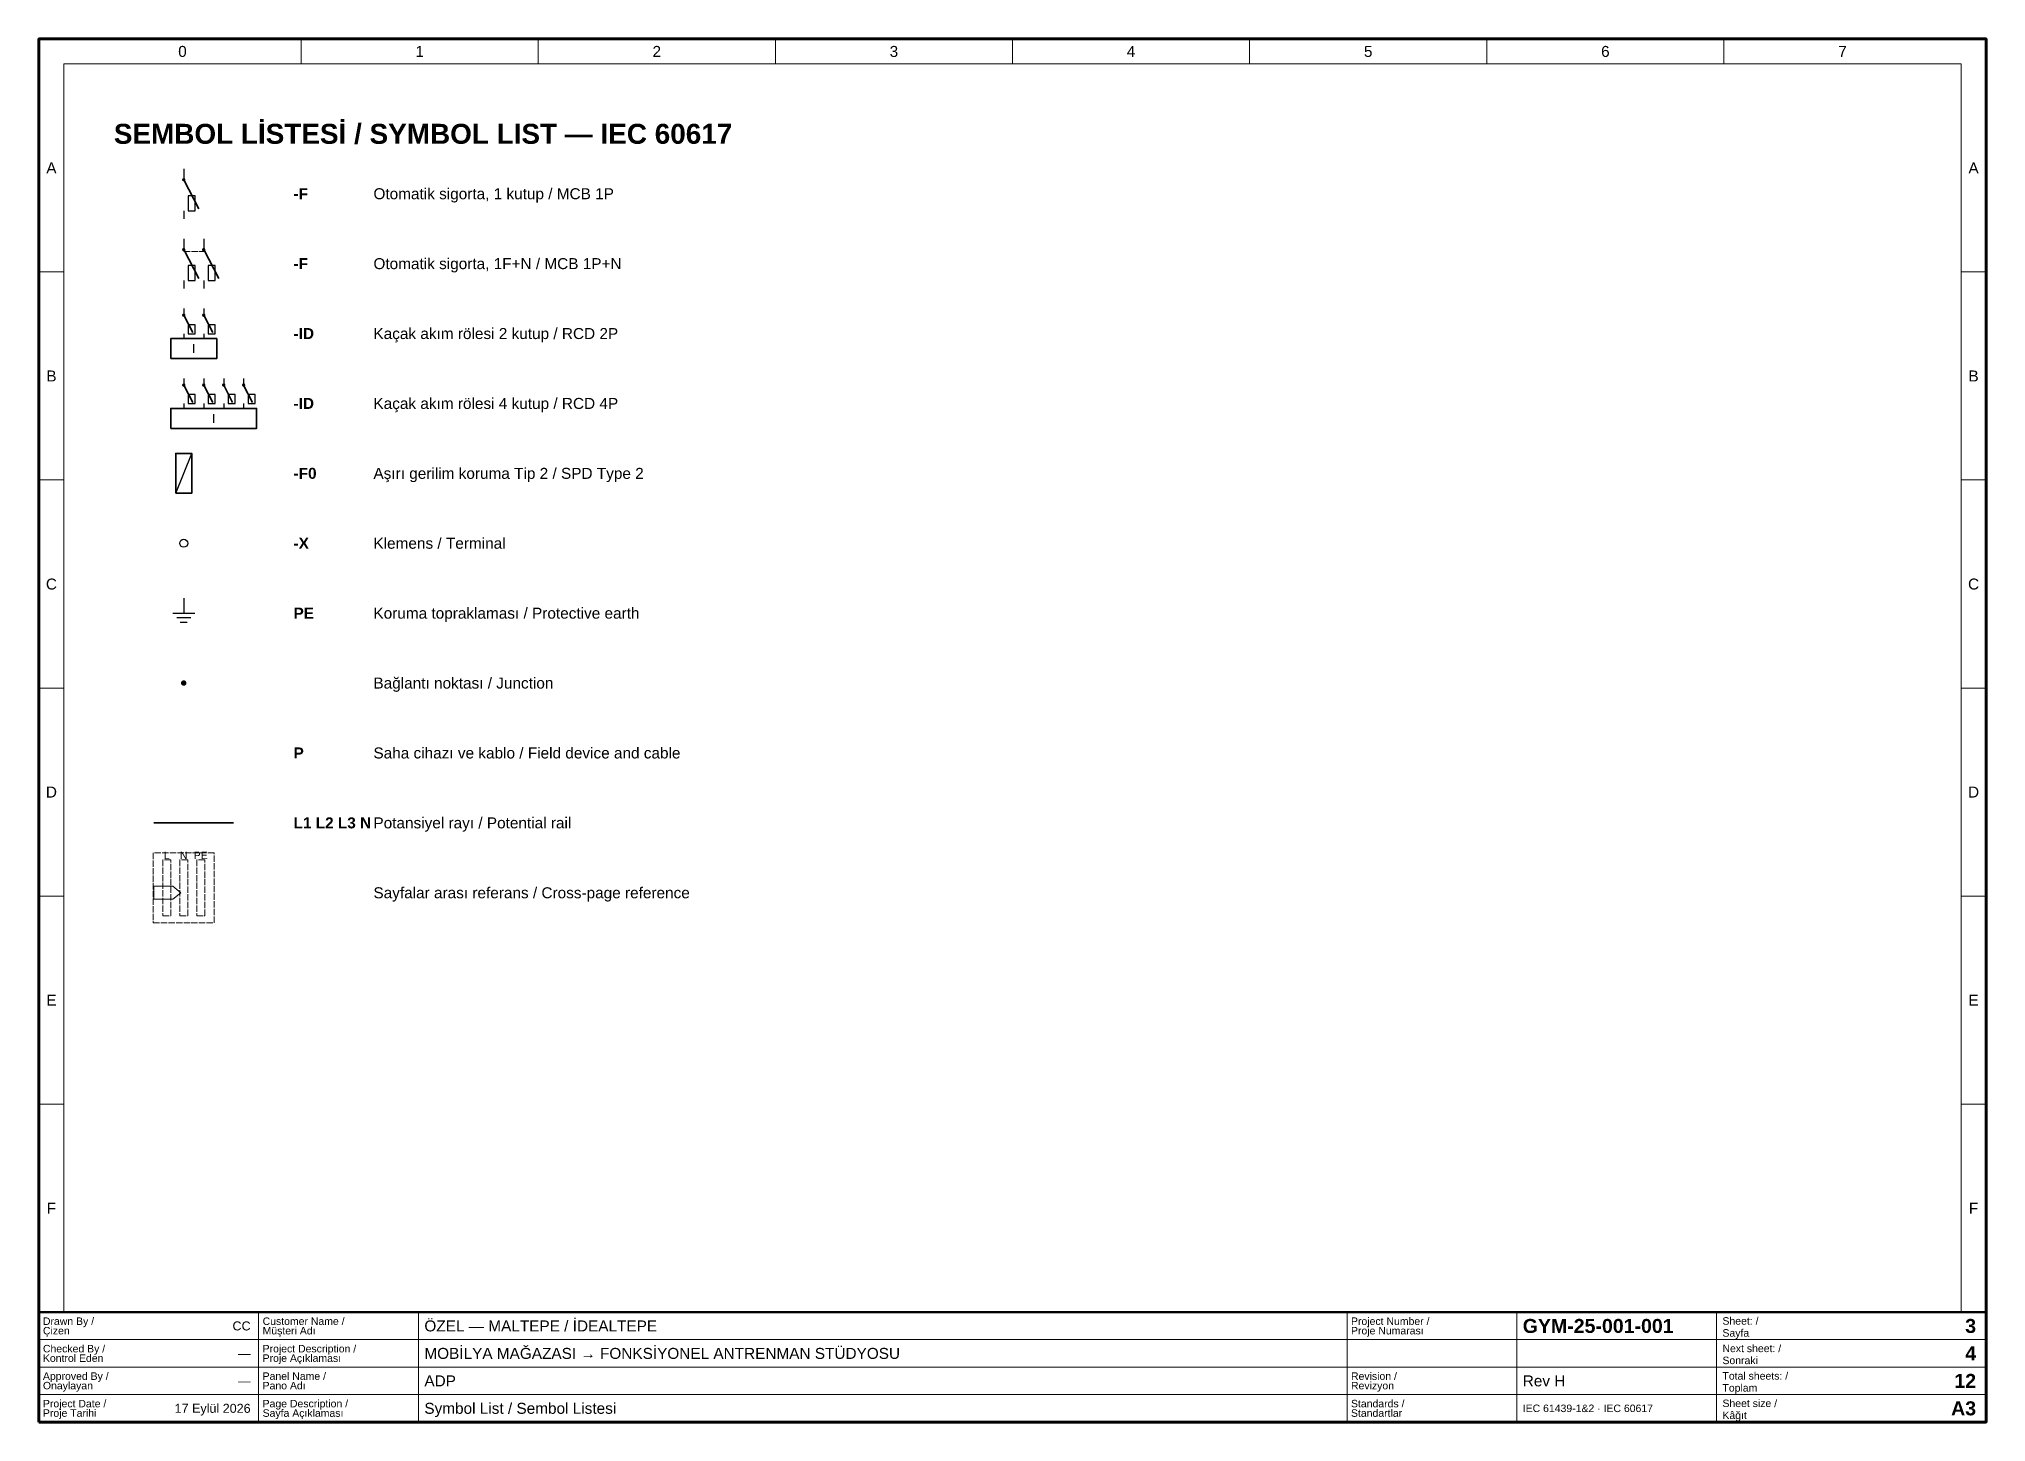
# Paper-space layout '03 Symbol List - Sembol Listesi' of a CAD drawing. Header units: millimetres. Extents: x 20 to 410, y 10 to 287.
import ezdxf
from ezdxf.enums import TextEntityAlignment as Align

# ---------------------------------------------------------------- set-up
doc = ezdxf.new("R2010")
doc.units = ezdxf.units.MM
doc.linetypes.add('DASHED', pattern=[1.524, 1.27, -0.254])
for name, color, linetype, lineweight in [('E-SEMA-ANTET', 7, 'Continuous', 50), ('E-SEMA-KLEMENS', 7, 'Continuous', 25), ('E-SEMA-RAY', 7, 'Continuous', 35), ('E-SEMA-SEMBOL', 7, 'Continuous', 35), ('E-SEMA-TEL', 7, 'Continuous', 25), ('E-SEMA-YAZI', 7, 'Continuous', 18), ('E-SEMA-YUK', 8, 'DASHED', 18), ('E-SEMA-ZON', 8, 'Continuous', 18)]:
    doc.layers.add(name, color=color, linetype=linetype, lineweight=lineweight)
doc.styles.add('GYM', font='arial.ttf')
doc.styles.add('GYM-B', font='arialbd.ttf')

psp = doc.layouts.new('03 Symbol List - Sembol Listesi')

# ---------------------------------------------------------------- hatches: boundary and pattern name
at = {"layer": 'E-SEMA-SEMBOL'}
h = psp.add_hatch(color=7, dxfattribs=at)
edge = h.paths.add_edge_path()
edge.add_arc((49, 258.8), 0.35, 0, 360)
h = psp.add_hatch(color=7, dxfattribs=at)
edge = h.paths.add_edge_path()
edge.add_arc((49, 244.8), 0.35, 0, 360)
h = psp.add_hatch(color=7, dxfattribs=at)
edge = h.paths.add_edge_path()
edge.add_arc((53, 244.8), 0.35, 0, 360)
h = psp.add_hatch(color=7, dxfattribs=at)
edge = h.paths.add_edge_path()
edge.add_arc((49, 231.68), 0.35, 0, 360)
h = psp.add_hatch(color=7, dxfattribs=at)
edge = h.paths.add_edge_path()
edge.add_arc((53, 231.68), 0.35, 0, 360)
h = psp.add_hatch(color=7, dxfattribs=at)
edge = h.paths.add_edge_path()
edge.add_arc((49, 217.68), 0.35, 0, 360)
h = psp.add_hatch(color=7, dxfattribs=at)
edge = h.paths.add_edge_path()
edge.add_arc((53, 217.68), 0.35, 0, 360)
h = psp.add_hatch(color=7, dxfattribs=at)
edge = h.paths.add_edge_path()
edge.add_arc((57, 217.68), 0.35, 0, 360)
h = psp.add_hatch(color=7, dxfattribs=at)
edge = h.paths.add_edge_path()
edge.add_arc((61, 217.68), 0.35, 0, 360)
h = psp.add_hatch(color=7, dxfattribs=at)
edge = h.paths.add_edge_path()
edge.add_arc((49, 158), 0.55, 0, 360)

# ---------------------------------------------------------------- linework, layer by layer
at = {"layer": 'E-SEMA-ANTET', "lineweight": 18}
for p, q in [((64, 10), (64, 32)), ((96, 10), (96, 32)), ((282, 10), (282, 32)), ((316, 10), (316, 32)), ((356, 10), (356, 32)), ((20, 26.5), (410, 26.5)), ((20, 21), (410, 21)), ((20, 15.5), (410, 15.5))]:
    psp.add_line(p, q, dxfattribs=at)
at = {"layer": 'E-SEMA-ANTET', "lineweight": 70}
psp.add_lwpolyline([(20, 10), (410, 10), (410, 287), (20, 287)], close=True, dxfattribs=at)
at = {"layer": 'E-SEMA-ANTET', "lineweight": 50}
psp.add_lwpolyline([(20, 10), (410, 10), (410, 32), (20, 32)], close=True, dxfattribs=at)
at = {"layer": 'E-SEMA-KLEMENS', "lineweight": 25}
psp.add_circle((49, 186), 0.8, dxfattribs=at)
at = {"layer": 'E-SEMA-RAY', "lineweight": 35}
psp.add_line((43, 130), (59, 130), dxfattribs=at)
at = {"layer": 'E-SEMA-SEMBOL', "lineweight": 35}
for p, q in [((49, 258.8), (52, 253)), ((49, 244.8), (52, 239)), ((53, 244.8), (56, 239)), ((49, 231.68), (50.8, 228.2)), ((53, 231.68), (54.8, 228.2)), ((49, 217.68), (50.8, 214.2)), ((53, 217.68), (54.8, 214.2)), ((57, 217.68), (58.8, 214.2)), ((61, 217.68), (62.8, 214.2))]:
    psp.add_line(p, q, dxfattribs=at)
at = {"layer": 'E-SEMA-SEMBOL', "linetype": 'DASHED', "lineweight": 18}
psp.add_line((49, 244.4), (53, 244.4), dxfattribs=at)
at = {"layer": 'E-SEMA-SEMBOL', "lineweight": 25}
for p, q in [((47.4, 196), (50.6, 204)), ((46.8, 172), (51.2, 172)), ((49, 175), (49, 172)), ((47.6, 171.1), (50.4, 171.1)), ((48.3, 170.2), (49.7, 170.2))]:
    psp.add_line(p, q, dxfattribs=at)
for points in [[(49.9, 252.6), (51.3, 252.6), (51.3, 255.6), (49.9, 255.6)], [(49.9, 238.6), (51.3, 238.6), (51.3, 241.6), (49.9, 241.6)], [(53.9, 238.6), (55.3, 238.6), (55.3, 241.6), (53.9, 241.6)], [(49.9, 227.96), (51.3, 227.96), (51.3, 229.76), (49.9, 229.76)], [(53.9, 227.96), (55.3, 227.96), (55.3, 229.76), (53.9, 229.76)], [(49.9, 213.96), (51.3, 213.96), (51.3, 215.76), (49.9, 215.76)], [(53.9, 213.96), (55.3, 213.96), (55.3, 215.76), (53.9, 215.76)], [(57.9, 213.96), (59.3, 213.96), (59.3, 215.76), (57.9, 215.76)], [(61.9, 213.96), (63.3, 213.96), (63.3, 215.76), (61.9, 215.76)]]:
    psp.add_lwpolyline(points, close=True, dxfattribs=at)
at = {"layer": 'E-SEMA-SEMBOL', "lineweight": 35}
for points in [[(46.4, 223), (55.6, 223), (55.6, 227), (46.4, 227)], [(46.4, 209), (63.6, 209), (63.6, 213), (46.4, 213)], [(47.4, 196), (50.6, 196), (50.6, 204), (47.4, 204)]]:
    psp.add_lwpolyline(points, close=True, dxfattribs=at)
at = {"layer": 'E-SEMA-TEL', "lineweight": 25}
for p, q in [((49, 261), (49, 258.8)), ((49, 252.6), (49, 251)), ((49, 247), (49, 244.8)), ((53, 247), (53, 244.8)), ((49, 238.6), (49, 237)), ((53, 238.6), (53, 237)), ((49, 233), (49, 231.68)), ((53, 233), (53, 231.68)), ((49, 227.96), (49, 227)), ((53, 227.96), (53, 227)), ((49, 219), (49, 217.68)), ((53, 219), (53, 217.68)), ((57, 219), (57, 217.68)), ((61, 219), (61, 217.68)), ((49, 213.96), (49, 213)), ((53, 213.96), (53, 213)), ((57, 213.96), (57, 213)), ((61, 213.96), (61, 213))]:
    psp.add_line(p, q, dxfattribs=at)
at = {"layer": 'E-SEMA-YAZI', "lineweight": 18}
psp.add_lwpolyline([(43, 114.7), (46.8, 114.7), (48.4, 116), (46.8, 117.3), (43, 117.3)], close=True, dxfattribs=at)
at = {"layer": 'E-SEMA-YUK', "linetype": 'DASHED', "lineweight": 18}
psp.add_lwpolyline([(42.9, 110), (55.1, 110), (55.1, 124), (42.9, 124)], close=True, dxfattribs=at)
at = {"layer": 'E-SEMA-YUK', "lineweight": 18}
for points in [[(44.8, 111.4), (46.4, 111.4), (46.4, 122.6), (44.8, 122.6)], [(48.2, 111.4), (49.8, 111.4), (49.8, 122.6), (48.2, 122.6)], [(51.6, 111.4), (53.2, 111.4), (53.2, 122.6), (51.6, 122.6)]]:
    psp.add_lwpolyline(points, close=True, dxfattribs=at)
at = {"layer": 'E-SEMA-ZON', "lineweight": 18}
for p, q in [((72.5, 282), (72.5, 287)), ((120, 282), (120, 287)), ((167.5, 282), (167.5, 287)), ((215, 282), (215, 287)), ((262.5, 282), (262.5, 287)), ((310, 282), (310, 287)), ((357.5, 282), (357.5, 287)), ((20, 240.33), (25, 240.33)), ((405, 240.33), (410, 240.33)), ((20, 198.67), (25, 198.67)), ((405, 198.67), (410, 198.67)), ((20, 157), (25, 157)), ((405, 157), (410, 157)), ((20, 115.33), (25, 115.33)), ((405, 115.33), (410, 115.33)), ((20, 73.67), (25, 73.67)), ((405, 73.67), (410, 73.67)), ((72.5, 32), (72.5, 32)), ((120, 32), (120, 32)), ((167.5, 32), (167.5, 32)), ((215, 32), (215, 32)), ((262.5, 32), (262.5, 32)), ((310, 32), (310, 32)), ((357.5, 32), (357.5, 32))]:
    psp.add_line(p, q, dxfattribs=at)
psp.add_lwpolyline([(25, 32), (405, 32), (405, 282), (25, 282)], close=True, dxfattribs=at)

# ---------------------------------------------------------------- texts
at = {"layer": 'E-SEMA-ANTET'}
for s, height, style, p in [('Çizen', 1.5, 'GYM', (20.8, 28.3)), ('Drawn By /', 1.5, 'GYM', (20.8, 30.2)), ('Customer Name /', 1.5, 'GYM', (64.8, 30.2)), ('Müşteri Adı', 1.5, 'GYM', (64.8, 28.3)), ('ÖZEL — MALTEPE / İDEALTEPE', 2.2, 'GYM', (97.2, 29.25)), ('Project Number /', 1.5, 'GYM', (282.8, 30.2)), ('Proje Numarası', 1.5, 'GYM', (282.8, 28.3)), ('GYM-25-001-001', 2.8, 'GYM-B', (317.2, 29.25)), ('Sheet: /', 1.5, 'GYM', (357.2, 30.25)), ('Sayfa', 1.5, 'GYM', (357.2, 27.85)), ('Checked By /', 1.5, 'GYM', (20.8, 24.7)), ('Kontrol Eden', 1.5, 'GYM', (20.8, 22.8)), ('Project Description /', 1.5, 'GYM', (64.8, 24.7)), ('Proje Açıklaması', 1.5, 'GYM', (64.8, 22.8)), ('MOBİLYA MAĞAZASI → FONKSİYONEL ANTRENMAN STÜDYOSU', 2.2, 'GYM', (97.2, 23.75)), ('Next sheet: /', 1.5, 'GYM', (357.2, 24.75)), ('Approved By /', 1.5, 'GYM', (20.8, 19.2)), ('Panel Name /', 1.5, 'GYM', (64.8, 19.2)), ('Revision /', 1.5, 'GYM', (282.8, 19.2)), ('Total sheets: /', 1.5, 'GYM', (357.2, 19.25)), ('Sonraki', 1.5, 'GYM', (357.2, 22.35)), ('Onaylayan', 1.5, 'GYM', (20.8, 17.3)), ('Pano Adı', 1.5, 'GYM', (64.8, 17.3)), ('ADP', 2.2, 'GYM', (97.2, 18.25)), ('Revizyon', 1.5, 'GYM', (282.8, 17.3)), ('Rev H', 2.2, 'GYM', (317.2, 18.25)), ('Toplam', 1.5, 'GYM', (357.2, 16.85)), ('Project Date /', 1.5, 'GYM', (20.8, 13.7)), ('Proje Tarihi', 1.5, 'GYM', (20.8, 11.8)), ('Sayfa Açıklaması', 1.5, 'GYM', (64.8, 11.8)), ('Page Description /', 1.5, 'GYM', (64.8, 13.7)), ('Symbol List / Sembol Listesi', 2.2, 'GYM', (97.2, 12.75)), ('Standards /', 1.5, 'GYM', (282.8, 13.7)), ('Standartlar', 1.5, 'GYM', (282.8, 11.8)), ('IEC 61439-1&2 · IEC 60617', 1.5, 'GYM', (317.2, 12.75)), ('Sheet size /', 1.5, 'GYM', (357.2, 13.75)), ('Kâğıt', 1.5, 'GYM', (357.2, 11.35))]:
    psp.add_text(s, height=height, dxfattribs=dict(at, style=style)).set_placement(p, align=Align.MIDDLE_LEFT)
for s, height, style, p in [('CC', 1.8, 'GYM', (62.4, 29.25)), ('3', 2.8, 'GYM-B', (408, 29.25)), ('—', 1.8, 'GYM', (62.4, 23.75)), ('4', 2.8, 'GYM-B', (408, 23.75)), ('12', 2.8, 'GYM-B', (408, 18.25)), ('—', 1.8, 'GYM', (62.4, 18.25)), ('17 Eylül 2026', 1.8, 'GYM', (62.4, 12.75)), ('A3', 2.8, 'GYM-B', (408, 12.75))]:
    psp.add_text(s, height=height, dxfattribs=dict(at, style=style)).set_placement(p, align=Align.MIDDLE_RIGHT)
at = {"layer": 'E-SEMA-SEMBOL', "style": 'GYM'}
for p in [(51, 225), (55, 211)]:
    psp.add_text('I', height=1.8, dxfattribs=at).set_placement(p, align=Align.MIDDLE_CENTER)
at = {"layer": 'E-SEMA-YAZI'}
for s, height, style, p in [('SEMBOL LİSTESİ / SYMBOL LIST — IEC 60617', 4, 'GYM-B', (35, 268)), ('-F', 2.2, 'GYM-B', (71, 256)), ('Otomatik sigorta, 1 kutup / MCB 1P', 2.2, 'GYM', (87, 256)), ('-F', 2.2, 'GYM-B', (71, 242)), ('Otomatik sigorta, 1F+N / MCB 1P+N', 2.2, 'GYM', (87, 242)), ('-ID', 2.2, 'GYM-B', (71, 228)), ('Kaçak akım rölesi 2 kutup / RCD 2P', 2.2, 'GYM', (87, 228)), ('-ID', 2.2, 'GYM-B', (71, 214)), ('Kaçak akım rölesi 4 kutup / RCD 4P', 2.2, 'GYM', (87, 214)), ('-F0', 2.2, 'GYM-B', (71, 200)), ('Aşırı gerilim koruma Tip 2 / SPD Type 2', 2.2, 'GYM', (87, 200)), ('Klemens / Terminal', 2.2, 'GYM', (87, 186)), ('-X', 2.2, 'GYM-B', (71, 186)), ('PE', 2.2, 'GYM-B', (71, 172)), ('Koruma topraklaması / Protective earth', 2.2, 'GYM', (87, 172)), ('Bağlantı noktası / Junction', 2.2, 'GYM', (87, 158)), ('P', 2.2, 'GYM-B', (71, 144)), ('Saha cihazı ve kablo / Field device and cable', 2.2, 'GYM', (87, 144)), ('L1 L2 L3 N', 2.2, 'GYM-B', (71, 130)), ('Potansiyel rayı / Potential rail', 2.2, 'GYM', (87, 130)), ('Sayfalar arası referans / Cross-page reference', 2.2, 'GYM', (87, 116))]:
    psp.add_text(s, height=height, dxfattribs=dict(at, style=style)).set_placement(p, align=Align.MIDDLE_LEFT)
at = {"layer": 'E-SEMA-YUK', "style": 'GYM'}
for s, p in [('L', (45.6, 123.5)), ('N', (49, 123.5)), ('PE', (52.4, 123.5))]:
    psp.add_text(s, height=1.5, dxfattribs=at).set_placement(p, align=Align.MIDDLE_CENTER)
at = {"layer": 'E-SEMA-ZON', "style": 'GYM'}
for s, p in [('0', (48.75, 284.5)), ('1', (96.25, 284.5)), ('2', (143.75, 284.5)), ('3', (191.25, 284.5)), ('4', (238.75, 284.5)), ('5', (286.25, 284.5)), ('6', (333.75, 284.5)), ('7', (381.25, 284.5)), ('A', (22.5, 261.17)), ('A', (407.5, 261.17)), ('B', (22.5, 219.5)), ('B', (407.5, 219.5)), ('C', (22.5, 177.83)), ('C', (407.5, 177.83)), ('D', (22.5, 136.17)), ('D', (407.5, 136.17)), ('E', (22.5, 94.5)), ('E', (407.5, 94.5)), ('F', (22.5, 52.83)), ('F', (407.5, 52.83))]:
    psp.add_text(s, height=2.2, dxfattribs=at).set_placement(p, align=Align.MIDDLE_CENTER)

doc.saveas('drawing.dxf')
